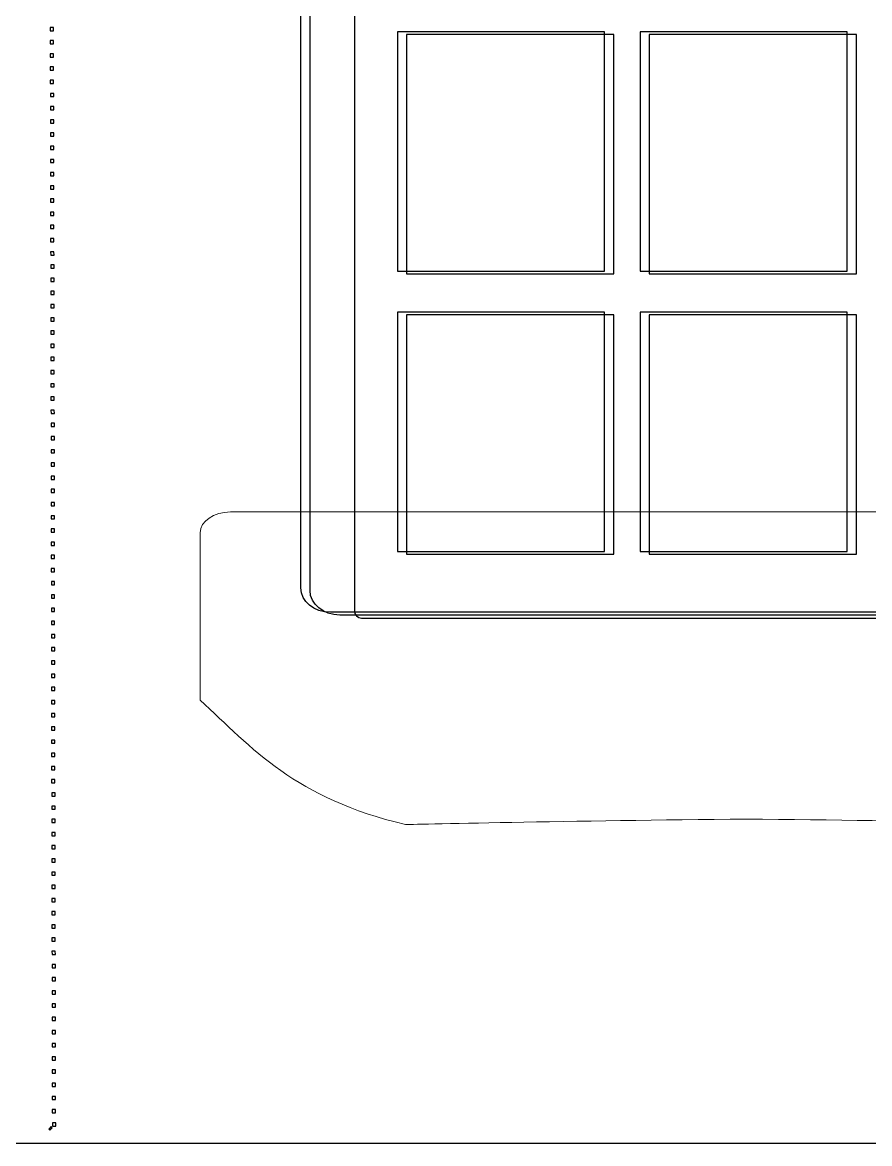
# Model space of a CAD drawing. Header units: centimetres. Extents: x -12.1 to 11.9, y -8.3 to 8.4.
# Drawn here: x -0.17 to 6.62, y -8.33 to 0.66 of the extents above; entities that cross this region are included whole.
import ezdxf

# ---------------------------------------------------------------- set-up
doc = ezdxf.new("R2010")
doc.units = ezdxf.units.CM
doc.header["$MEASUREMENT"] = 0
doc.layers.add('Layer 1', color=7, linetype='Continuous')

msp = doc.modelspace()

# ---------------------------------------------------------------- linework, layer by layer
at = {"layer": 'Layer 1', "lineweight": 25}
for points, knots in [([(-11.88608, 8.33415), (-11.91814, 8.33415), (-11.94396, 8.30833), (-11.94396, 8.27627), (-11.94396, 8.27627), (-11.94396, 8.27627), (-11.94396, -8.27673), (-11.94396, -8.27673), (-11.94396, -8.27673), (-11.94396, -8.30879), (-11.91814, -8.33461), (-11.88608, -8.33461), (-11.88608, -8.33461), (-11.88608, -8.33461), (0.03836, -8.33461), (0.03836, -8.33461), (0.03836, -8.33461), (0.03836, -8.33461), (0.08301, -8.33461), (0.08301, -8.33461), (0.08301, -8.33461), (0.08301, -8.33461), (11.94461, -8.33461), (11.94461, -8.33461), (11.94461, -8.33461), (11.94461, -8.33461), (11.94461, 8.33414), (11.94461, 8.33414), (11.94461, 8.33414), (11.94461, 8.33414), (0.08301, 8.33414), (0.08301, 8.33414), (0.08301, 8.33414), (0.08301, 8.33414), (0.03836, 8.33414), (0.03836, 8.33414), (0.03836, 8.33414), (0.03836, 8.33414), (-11.88608, 8.33414), (-11.88608, 8.33414), (-11.88608, 8.33414), (-11.88608, 8.33414), (-11.88608, 8.33415), (-11.88608, 8.33415)], [0, 0, 0, 0, 0.0833333, 0.0833333, 0.0833333, 0.0833333, 0.1666667, 0.1666667, 0.1666667, 0.1666667, 0.25, 0.25, 0.25, 0.25, 0.3333333, 0.3333333, 0.3333333, 0.3333333, 0.4166667, 0.4166667, 0.4166667, 0.4166667, 0.5, 0.5, 0.5, 0.5, 0.5833333, 0.5833333, 0.5833333, 0.5833333, 0.6666667, 0.6666667, 0.6666667, 0.6666667, 0.75, 0.75, 0.75, 0.75, 0.8333333, 0.8333333, 0.8333333, 0.8333333, 1, 1, 1, 1]), ([(2.37594, 5.77087), (2.24403, 5.77087), (2.13779, 5.68366), (2.13779, 5.57538), (2.13779, 5.57538), (2.13779, 5.57538), (2.13779, -3.90035), (2.13779, -3.90035), (2.13779, -3.90035), (2.13779, -4.00863), (2.24403, -4.09584), (2.37594, -4.09584), (2.37594, -4.09584), (2.37594, -4.09584), (8.99844, -4.09584), (8.99844, -4.09584), (8.99844, -4.09584), (9.13035, -4.09584), (9.23658, -4.00863), (9.23658, -3.90035), (9.23658, -3.90035), (9.23658, -3.90035), (9.23658, 5.57538), (9.23658, 5.57538), (9.23658, 5.57538), (9.23658, 5.68366), (9.13034, 5.77087), (8.99844, 5.77087), (8.99844, 5.77087), (8.99844, 5.77087), (2.37594, 5.77087), (2.37594, 5.77087)], [0, 0, 0, 0, 0.1111111, 0.1111111, 0.1111111, 0.1111111, 0.2222222, 0.2222222, 0.2222222, 0.2222222, 0.3333333, 0.3333333, 0.3333333, 0.3333333, 0.4444444, 0.4444444, 0.4444444, 0.4444444, 0.5555556, 0.5555556, 0.5555556, 0.5555556, 0.6666667, 0.6666667, 0.6666667, 0.6666667, 0.7777778, 0.7777778, 0.7777778, 0.7777778, 1, 1, 1, 1]), ([(2.55107, 5.52213), (2.55107, 5.52213), (9.13175, 5.52213), (9.13175, 5.52213), (9.13175, 5.52213), (9.16381, 5.52213), (9.18963, 5.49631), (9.18963, 5.46425), (9.18963, 5.46425), (9.18963, 5.46425), (9.18963, -4.0624), (9.18963, -4.0624), (9.18963, -4.0624), (9.18963, -4.09446), (9.16381, -4.12028), (9.13175, -4.12028), (9.13175, -4.12028), (9.13175, -4.12028), (2.55107, -4.12028), (2.55107, -4.12028), (2.55107, -4.12028), (2.51901, -4.12028), (2.49319, -4.09446), (2.49319, -4.0624), (2.49319, -4.0624), (2.49319, -4.0624), (2.49319, 5.46425), (2.49319, 5.46425), (2.49319, 5.46425), (2.49319, 5.49631), (2.51901, 5.52213), (2.55107, 5.52213)], [0, 0, 0, 0, 0.1111111, 0.1111111, 0.1111111, 0.1111111, 0.2222222, 0.2222222, 0.2222222, 0.2222222, 0.3333333, 0.3333333, 0.3333333, 0.3333333, 0.4444444, 0.4444444, 0.4444444, 0.4444444, 0.5555556, 0.5555556, 0.5555556, 0.5555556, 0.6666667, 0.6666667, 0.6666667, 0.6666667, 0.7777778, 0.7777778, 0.7777778, 0.7777778, 1, 1, 1, 1]), ([(0.05571, 0.61659), (0.05571, 0.61659), (0.08217, 0.61659), (0.08217, 0.61659), (0.08217, 0.61659), (0.08217, 0.61659), (0.08217, 0.59013), (0.08217, 0.59013), (0.08217, 0.59013), (0.08217, 0.59013), (0.05571, 0.59013), (0.05571, 0.59013), (0.05571, 0.59013), (0.05571, 0.59013), (0.05571, 0.61659), (0.05571, 0.61659)], [0, 0, 0, 0, 0.2, 0.2, 0.2, 0.2, 0.4, 0.4, 0.4, 0.4, 0.6, 0.6, 0.6, 0.6, 1, 1, 1, 1]), ([(2.91176, 0.55847), (2.91176, 0.55847), (4.5729, 0.55847), (4.5729, 0.55847), (4.5729, 0.55847), (4.5729, 0.55847), (4.5729, -1.359), (4.5729, -1.359), (4.5729, -1.359), (4.5729, -1.359), (2.91176, -1.359), (2.91176, -1.359), (2.91176, -1.359), (2.91176, -1.359), (2.91176, 0.55847), (2.91176, 0.55847)], [0, 0, 0, 0, 0.2, 0.2, 0.2, 0.2, 0.4, 0.4, 0.4, 0.4, 0.6, 0.6, 0.6, 0.6, 1, 1, 1, 1]), ([(4.85662, 0.55847), (4.85662, 0.55847), (6.51776, 0.55847), (6.51776, 0.55847), (6.51776, 0.55847), (6.51776, 0.55847), (6.51776, -1.359), (6.51776, -1.359), (6.51776, -1.359), (6.51776, -1.359), (4.85662, -1.359), (4.85662, -1.359), (4.85662, -1.359), (4.85662, -1.359), (4.85662, 0.55847), (4.85662, 0.55847)], [0, 0, 0, 0, 0.2, 0.2, 0.2, 0.2, 0.4, 0.4, 0.4, 0.4, 0.6, 0.6, 0.6, 0.6, 1, 1, 1, 1]), ([(0.05653, 0.51075), (0.05653, 0.51075), (0.08299, 0.51075), (0.08299, 0.51075), (0.08299, 0.51075), (0.08299, 0.51075), (0.08299, 0.48429), (0.08299, 0.48429), (0.08299, 0.48429), (0.08299, 0.48429), (0.05653, 0.48429), (0.05653, 0.48429), (0.05653, 0.48429), (0.05653, 0.48429), (0.05653, 0.51075), (0.05653, 0.51075)], [0, 0, 0, 0, 0.2, 0.2, 0.2, 0.2, 0.4, 0.4, 0.4, 0.4, 0.6, 0.6, 0.6, 0.6, 1, 1, 1, 1]), ([(0.05653, 0.40492), (0.05653, 0.40492), (0.08299, 0.40492), (0.08299, 0.40492), (0.08299, 0.40492), (0.08299, 0.40492), (0.08299, 0.37846), (0.08299, 0.37846), (0.08299, 0.37846), (0.08299, 0.37846), (0.05653, 0.37846), (0.05653, 0.37846), (0.05653, 0.37846), (0.05653, 0.37846), (0.05653, 0.40492), (0.05653, 0.40492)], [0, 0, 0, 0, 0.2, 0.2, 0.2, 0.2, 0.4, 0.4, 0.4, 0.4, 0.6, 0.6, 0.6, 0.6, 1, 1, 1, 1]), ([(0.05653, 0.29909), (0.05653, 0.29909), (0.08299, 0.29909), (0.08299, 0.29909), (0.08299, 0.29909), (0.08299, 0.29909), (0.08299, 0.27263), (0.08299, 0.27263), (0.08299, 0.27263), (0.08299, 0.27263), (0.05653, 0.27263), (0.05653, 0.27263), (0.05653, 0.27263), (0.05653, 0.27263), (0.05653, 0.29909), (0.05653, 0.29909)], [0, 0, 0, 0, 0.2, 0.2, 0.2, 0.2, 0.4, 0.4, 0.4, 0.4, 0.6, 0.6, 0.6, 0.6, 1, 1, 1, 1]), ([(0.05653, 0.19325), (0.05653, 0.19325), (0.08299, 0.19325), (0.08299, 0.19325), (0.08299, 0.19325), (0.08299, 0.19325), (0.08299, 0.16679), (0.08299, 0.16679), (0.08299, 0.16679), (0.08299, 0.16679), (0.05653, 0.16679), (0.05653, 0.16679), (0.05653, 0.16679), (0.05653, 0.16679), (0.05653, 0.19325), (0.05653, 0.19325)], [0, 0, 0, 0, 0.2, 0.2, 0.2, 0.2, 0.4, 0.4, 0.4, 0.4, 0.6, 0.6, 0.6, 0.6, 1, 1, 1, 1]), ([(0.05736, 0.08742), (0.05736, 0.08742), (0.08382, 0.08742), (0.08382, 0.08742), (0.08382, 0.08742), (0.08382, 0.08742), (0.08382, 0.06096), (0.08382, 0.06096), (0.08382, 0.06096), (0.08382, 0.06096), (0.05736, 0.06096), (0.05736, 0.06096), (0.05736, 0.06096), (0.05736, 0.06096), (0.05736, 0.08742), (0.05736, 0.08742)], [0, 0, 0, 0, 0.2, 0.2, 0.2, 0.2, 0.4, 0.4, 0.4, 0.4, 0.6, 0.6, 0.6, 0.6, 1, 1, 1, 1]), ([(0.05736, -0.01841), (0.05736, -0.01841), (0.08382, -0.01841), (0.08382, -0.01841), (0.08382, -0.01841), (0.08382, -0.01841), (0.08382, -0.04487), (0.08382, -0.04487), (0.08382, -0.04487), (0.08382, -0.04487), (0.05736, -0.04487), (0.05736, -0.04487), (0.05736, -0.04487), (0.05736, -0.04487), (0.05736, -0.01841), (0.05736, -0.01841)], [0, 0, 0, 0, 0.2, 0.2, 0.2, 0.2, 0.4, 0.4, 0.4, 0.4, 0.6, 0.6, 0.6, 0.6, 1, 1, 1, 1]), ([(0.05736, -0.12425), (0.05736, -0.12425), (0.08382, -0.12425), (0.08382, -0.12425), (0.08382, -0.12425), (0.08382, -0.12425), (0.08382, -0.15071), (0.08382, -0.15071), (0.08382, -0.15071), (0.08382, -0.15071), (0.05736, -0.15071), (0.05736, -0.15071), (0.05736, -0.15071), (0.05736, -0.15071), (0.05736, -0.12425), (0.05736, -0.12425)], [0, 0, 0, 0, 0.2, 0.2, 0.2, 0.2, 0.4, 0.4, 0.4, 0.4, 0.6, 0.6, 0.6, 0.6, 1, 1, 1, 1]), ([(0.05736, -0.23008), (0.05736, -0.23008), (0.08382, -0.23008), (0.08382, -0.23008), (0.08382, -0.23008), (0.08382, -0.23008), (0.08382, -0.25654), (0.08382, -0.25654), (0.08382, -0.25654), (0.08382, -0.25654), (0.05736, -0.25654), (0.05736, -0.25654), (0.05736, -0.25654), (0.05736, -0.25654), (0.05736, -0.23008), (0.05736, -0.23008)], [0, 0, 0, 0, 0.2, 0.2, 0.2, 0.2, 0.4, 0.4, 0.4, 0.4, 0.6, 0.6, 0.6, 0.6, 1, 1, 1, 1]), ([(0.05818, -0.33591), (0.05818, -0.33591), (0.08464, -0.33591), (0.08464, -0.33591), (0.08464, -0.33591), (0.08464, -0.33591), (0.08464, -0.36237), (0.08464, -0.36237), (0.08464, -0.36237), (0.08464, -0.36237), (0.05818, -0.36237), (0.05818, -0.36237), (0.05818, -0.36237), (0.05818, -0.36237), (0.05818, -0.33591), (0.05818, -0.33591)], [0, 0, 0, 0, 0.2, 0.2, 0.2, 0.2, 0.4, 0.4, 0.4, 0.4, 0.6, 0.6, 0.6, 0.6, 1, 1, 1, 1]), ([(0.05818, -0.44175), (0.05818, -0.44175), (0.08464, -0.44175), (0.08464, -0.44175), (0.08464, -0.44175), (0.08464, -0.44175), (0.08464, -0.46821), (0.08464, -0.46821), (0.08464, -0.46821), (0.08464, -0.46821), (0.05818, -0.46821), (0.05818, -0.46821), (0.05818, -0.46821), (0.05818, -0.46821), (0.05818, -0.44175), (0.05818, -0.44175)], [0, 0, 0, 0, 0.2, 0.2, 0.2, 0.2, 0.4, 0.4, 0.4, 0.4, 0.6, 0.6, 0.6, 0.6, 1, 1, 1, 1]), ([(0.05818, -0.54758), (0.05818, -0.54758), (0.08464, -0.54758), (0.08464, -0.54758), (0.08464, -0.54758), (0.08464, -0.54758), (0.08464, -0.57404), (0.08464, -0.57404), (0.08464, -0.57404), (0.08464, -0.57404), (0.05818, -0.57404), (0.05818, -0.57404), (0.05818, -0.57404), (0.05818, -0.57404), (0.05818, -0.54758), (0.05818, -0.54758)], [0, 0, 0, 0, 0.2, 0.2, 0.2, 0.2, 0.4, 0.4, 0.4, 0.4, 0.6, 0.6, 0.6, 0.6, 1, 1, 1, 1]), ([(0.05818, -0.65341), (0.05818, -0.65341), (0.08464, -0.65341), (0.08464, -0.65341), (0.08464, -0.65341), (0.08464, -0.65341), (0.08464, -0.67987), (0.08464, -0.67987), (0.08464, -0.67987), (0.08464, -0.67987), (0.05818, -0.67987), (0.05818, -0.67987), (0.05818, -0.67987), (0.05818, -0.67987), (0.05818, -0.65341), (0.05818, -0.65341)], [0, 0, 0, 0, 0.2, 0.2, 0.2, 0.2, 0.4, 0.4, 0.4, 0.4, 0.6, 0.6, 0.6, 0.6, 1, 1, 1, 1]), ([(0.05901, -0.75925), (0.05901, -0.75925), (0.08547, -0.75925), (0.08547, -0.75925), (0.08547, -0.75925), (0.08547, -0.75925), (0.08547, -0.78571), (0.08547, -0.78571), (0.08547, -0.78571), (0.08547, -0.78571), (0.05901, -0.78571), (0.05901, -0.78571), (0.05901, -0.78571), (0.05901, -0.78571), (0.05901, -0.75925), (0.05901, -0.75925)], [0, 0, 0, 0, 0.2, 0.2, 0.2, 0.2, 0.4, 0.4, 0.4, 0.4, 0.6, 0.6, 0.6, 0.6, 1, 1, 1, 1]), ([(0.05901, -0.86508), (0.05901, -0.86508), (0.08547, -0.86508), (0.08547, -0.86508), (0.08547, -0.86508), (0.08547, -0.86508), (0.08547, -0.89154), (0.08547, -0.89154), (0.08547, -0.89154), (0.08547, -0.89154), (0.05901, -0.89154), (0.05901, -0.89154), (0.05901, -0.89154), (0.05901, -0.89154), (0.05901, -0.86508), (0.05901, -0.86508)], [0, 0, 0, 0, 0.2, 0.2, 0.2, 0.2, 0.4, 0.4, 0.4, 0.4, 0.6, 0.6, 0.6, 0.6, 1, 1, 1, 1]), ([(0.05901, -0.97091), (0.05901, -0.97091), (0.08547, -0.97091), (0.08547, -0.97091), (0.08547, -0.97091), (0.08547, -0.97091), (0.08547, -0.99737), (0.08547, -0.99737), (0.08547, -0.99737), (0.08547, -0.99737), (0.05901, -0.99737), (0.05901, -0.99737), (0.05901, -0.99737), (0.05901, -0.99737), (0.05901, -0.97091), (0.05901, -0.97091)], [0, 0, 0, 0, 0.2, 0.2, 0.2, 0.2, 0.4, 0.4, 0.4, 0.4, 0.6, 0.6, 0.6, 0.6, 1, 1, 1, 1]), ([(0.05901, -1.07675), (0.05901, -1.07675), (0.08547, -1.07675), (0.08547, -1.07675), (0.08547, -1.07675), (0.08547, -1.07675), (0.08547, -1.10321), (0.08547, -1.10321), (0.08547, -1.10321), (0.08547, -1.10321), (0.05901, -1.10321), (0.05901, -1.10321), (0.05901, -1.10321), (0.05901, -1.10321), (0.05901, -1.07675), (0.05901, -1.07675)], [0, 0, 0, 0, 0.2, 0.2, 0.2, 0.2, 0.4, 0.4, 0.4, 0.4, 0.6, 0.6, 0.6, 0.6, 1, 1, 1, 1]), ([(0.05901, -1.18258), (0.05901, -1.18258), (0.08547, -1.18258), (0.08547, -1.18258), (0.08547, -1.18258), (0.08547, -1.18258), (0.0863, -1.20904), (0.0863, -1.20904), (0.0863, -1.20904), (0.0863, -1.20904), (0.05984, -1.20904), (0.05984, -1.20904), (0.05984, -1.20904), (0.05984, -1.20904), (0.05901, -1.18258), (0.05901, -1.18258)], [0, 0, 0, 0, 0.2, 0.2, 0.2, 0.2, 0.4, 0.4, 0.4, 0.4, 0.6, 0.6, 0.6, 0.6, 1, 1, 1, 1]), ([(0.05983, -1.28841), (0.05983, -1.28841), (0.08629, -1.28841), (0.08629, -1.28841), (0.08629, -1.28841), (0.08629, -1.28841), (0.08629, -1.31487), (0.08629, -1.31487), (0.08629, -1.31487), (0.08629, -1.31487), (0.05983, -1.31487), (0.05983, -1.31487), (0.05983, -1.31487), (0.05983, -1.31487), (0.05983, -1.28841), (0.05983, -1.28841)], [0, 0, 0, 0, 0.2, 0.2, 0.2, 0.2, 0.4, 0.4, 0.4, 0.4, 0.6, 0.6, 0.6, 0.6, 1, 1, 1, 1]), ([(0.05983, -1.39425), (0.05983, -1.39425), (0.08629, -1.39425), (0.08629, -1.39425), (0.08629, -1.39425), (0.08629, -1.39425), (0.08629, -1.42071), (0.08629, -1.42071), (0.08629, -1.42071), (0.08629, -1.42071), (0.05983, -1.42071), (0.05983, -1.42071), (0.05983, -1.42071), (0.05983, -1.42071), (0.05983, -1.39425), (0.05983, -1.39425)], [0, 0, 0, 0, 0.2, 0.2, 0.2, 0.2, 0.4, 0.4, 0.4, 0.4, 0.6, 0.6, 0.6, 0.6, 1, 1, 1, 1]), ([(0.05983, -1.50008), (0.05983, -1.50008), (0.08629, -1.50008), (0.08629, -1.50008), (0.08629, -1.50008), (0.08629, -1.50008), (0.08629, -1.52654), (0.08629, -1.52654), (0.08629, -1.52654), (0.08629, -1.52654), (0.05983, -1.52654), (0.05983, -1.52654), (0.05983, -1.52654), (0.05983, -1.52654), (0.05983, -1.50008), (0.05983, -1.50008)], [0, 0, 0, 0, 0.2, 0.2, 0.2, 0.2, 0.4, 0.4, 0.4, 0.4, 0.6, 0.6, 0.6, 0.6, 1, 1, 1, 1]), ([(0.05983, -1.60591), (0.05983, -1.60591), (0.08629, -1.60591), (0.08629, -1.60591), (0.08629, -1.60591), (0.08629, -1.60591), (0.08712, -1.63237), (0.08712, -1.63237), (0.08712, -1.63237), (0.08712, -1.63237), (0.06066, -1.63237), (0.06066, -1.63237), (0.06066, -1.63237), (0.06066, -1.63237), (0.05983, -1.60591), (0.05983, -1.60591)], [0, 0, 0, 0, 0.2, 0.2, 0.2, 0.2, 0.4, 0.4, 0.4, 0.4, 0.6, 0.6, 0.6, 0.6, 1, 1, 1, 1]), ([(2.91176, -1.68964), (2.91176, -1.68964), (4.5729, -1.68964), (4.5729, -1.68964), (4.5729, -1.68964), (4.5729, -1.68964), (4.5729, -3.60711), (4.5729, -3.60711), (4.5729, -3.60711), (4.5729, -3.60711), (2.91176, -3.60711), (2.91176, -3.60711), (2.91176, -3.60711), (2.91176, -3.60711), (2.91176, -1.68964), (2.91176, -1.68964)], [0, 0, 0, 0, 0.2, 0.2, 0.2, 0.2, 0.4, 0.4, 0.4, 0.4, 0.6, 0.6, 0.6, 0.6, 1, 1, 1, 1]), ([(4.85662, -1.68964), (4.85662, -1.68964), (6.51776, -1.68964), (6.51776, -1.68964), (6.51776, -1.68964), (6.51776, -1.68964), (6.51776, -3.60711), (6.51776, -3.60711), (6.51776, -3.60711), (6.51776, -3.60711), (4.85662, -3.60711), (4.85662, -3.60711), (4.85662, -3.60711), (4.85662, -3.60711), (4.85662, -1.68964), (4.85662, -1.68964)], [0, 0, 0, 0, 0.2, 0.2, 0.2, 0.2, 0.4, 0.4, 0.4, 0.4, 0.6, 0.6, 0.6, 0.6, 1, 1, 1, 1]), ([(0.06066, -1.71175), (0.06066, -1.71175), (0.08712, -1.71175), (0.08712, -1.71175), (0.08712, -1.71175), (0.08712, -1.71175), (0.08712, -1.73821), (0.08712, -1.73821), (0.08712, -1.73821), (0.08712, -1.73821), (0.06066, -1.73821), (0.06066, -1.73821), (0.06066, -1.73821), (0.06066, -1.73821), (0.06066, -1.71175), (0.06066, -1.71175)], [0, 0, 0, 0, 0.2, 0.2, 0.2, 0.2, 0.4, 0.4, 0.4, 0.4, 0.6, 0.6, 0.6, 0.6, 1, 1, 1, 1]), ([(0.06066, -1.81758), (0.06066, -1.81758), (0.08712, -1.81758), (0.08712, -1.81758), (0.08712, -1.81758), (0.08712, -1.81758), (0.08712, -1.84404), (0.08712, -1.84404), (0.08712, -1.84404), (0.08712, -1.84404), (0.06066, -1.84404), (0.06066, -1.84404), (0.06066, -1.84404), (0.06066, -1.84404), (0.06066, -1.81758), (0.06066, -1.81758)], [0, 0, 0, 0, 0.2, 0.2, 0.2, 0.2, 0.4, 0.4, 0.4, 0.4, 0.6, 0.6, 0.6, 0.6, 1, 1, 1, 1]), ([(0.06066, -1.92341), (0.06066, -1.92341), (0.08712, -1.92341), (0.08712, -1.92341), (0.08712, -1.92341), (0.08712, -1.92341), (0.08712, -1.94987), (0.08712, -1.94987), (0.08712, -1.94987), (0.08712, -1.94987), (0.06066, -1.94987), (0.06066, -1.94987), (0.06066, -1.94987), (0.06066, -1.94987), (0.06066, -1.92341), (0.06066, -1.92341)], [0, 0, 0, 0, 0.2, 0.2, 0.2, 0.2, 0.4, 0.4, 0.4, 0.4, 0.6, 0.6, 0.6, 0.6, 1, 1, 1, 1]), ([(0.06066, -2.02925), (0.06066, -2.02925), (0.08712, -2.02925), (0.08712, -2.02925), (0.08712, -2.02925), (0.08712, -2.02925), (0.08795, -2.05571), (0.08795, -2.05571), (0.08795, -2.05571), (0.08795, -2.05571), (0.06149, -2.05571), (0.06149, -2.05571), (0.06149, -2.05571), (0.06149, -2.05571), (0.06066, -2.02925), (0.06066, -2.02925)], [0, 0, 0, 0, 0.2, 0.2, 0.2, 0.2, 0.4, 0.4, 0.4, 0.4, 0.6, 0.6, 0.6, 0.6, 1, 1, 1, 1]), ([(0.06148, -2.13508), (0.06148, -2.13508), (0.08794, -2.13508), (0.08794, -2.13508), (0.08794, -2.13508), (0.08794, -2.13508), (0.08794, -2.16154), (0.08794, -2.16154), (0.08794, -2.16154), (0.08794, -2.16154), (0.06148, -2.16154), (0.06148, -2.16154), (0.06148, -2.16154), (0.06148, -2.16154), (0.06148, -2.13508), (0.06148, -2.13508)], [0, 0, 0, 0, 0.2, 0.2, 0.2, 0.2, 0.4, 0.4, 0.4, 0.4, 0.6, 0.6, 0.6, 0.6, 1, 1, 1, 1]), ([(0.06148, -2.24091), (0.06148, -2.24091), (0.08794, -2.24091), (0.08794, -2.24091), (0.08794, -2.24091), (0.08794, -2.24091), (0.08794, -2.26737), (0.08794, -2.26737), (0.08794, -2.26737), (0.08794, -2.26737), (0.06148, -2.26737), (0.06148, -2.26737), (0.06148, -2.26737), (0.06148, -2.26737), (0.06148, -2.24091), (0.06148, -2.24091)], [0, 0, 0, 0, 0.2, 0.2, 0.2, 0.2, 0.4, 0.4, 0.4, 0.4, 0.6, 0.6, 0.6, 0.6, 1, 1, 1, 1]), ([(0.06148, -2.34675), (0.06148, -2.34675), (0.08794, -2.34675), (0.08794, -2.34675), (0.08794, -2.34675), (0.08794, -2.34675), (0.08794, -2.37321), (0.08794, -2.37321), (0.08794, -2.37321), (0.08794, -2.37321), (0.06148, -2.37321), (0.06148, -2.37321), (0.06148, -2.37321), (0.06148, -2.37321), (0.06148, -2.34675), (0.06148, -2.34675)], [0, 0, 0, 0, 0.2, 0.2, 0.2, 0.2, 0.4, 0.4, 0.4, 0.4, 0.6, 0.6, 0.6, 0.6, 1, 1, 1, 1]), ([(0.06148, -2.45258), (0.06148, -2.45258), (0.08794, -2.45258), (0.08794, -2.45258), (0.08794, -2.45258), (0.08794, -2.45258), (0.08877, -2.47904), (0.08877, -2.47904), (0.08877, -2.47904), (0.08877, -2.47904), (0.06231, -2.47904), (0.06231, -2.47904), (0.06231, -2.47904), (0.06231, -2.47904), (0.06148, -2.45258), (0.06148, -2.45258)], [0, 0, 0, 0, 0.2, 0.2, 0.2, 0.2, 0.4, 0.4, 0.4, 0.4, 0.6, 0.6, 0.6, 0.6, 1, 1, 1, 1]), ([(0.06231, -2.55841), (0.06231, -2.55841), (0.08877, -2.55841), (0.08877, -2.55841), (0.08877, -2.55841), (0.08877, -2.55841), (0.08877, -2.58487), (0.08877, -2.58487), (0.08877, -2.58487), (0.08877, -2.58487), (0.06231, -2.58487), (0.06231, -2.58487), (0.06231, -2.58487), (0.06231, -2.58487), (0.06231, -2.55841), (0.06231, -2.55841)], [0, 0, 0, 0, 0.2, 0.2, 0.2, 0.2, 0.4, 0.4, 0.4, 0.4, 0.6, 0.6, 0.6, 0.6, 1, 1, 1, 1]), ([(0.06231, -2.66425), (0.06231, -2.66425), (0.08877, -2.66425), (0.08877, -2.66425), (0.08877, -2.66425), (0.08877, -2.66425), (0.08877, -2.69071), (0.08877, -2.69071), (0.08877, -2.69071), (0.08877, -2.69071), (0.06231, -2.69071), (0.06231, -2.69071), (0.06231, -2.69071), (0.06231, -2.69071), (0.06231, -2.66425), (0.06231, -2.66425)], [0, 0, 0, 0, 0.2, 0.2, 0.2, 0.2, 0.4, 0.4, 0.4, 0.4, 0.6, 0.6, 0.6, 0.6, 1, 1, 1, 1]), ([(0.06231, -2.77008), (0.06231, -2.77008), (0.08877, -2.77008), (0.08877, -2.77008), (0.08877, -2.77008), (0.08877, -2.77008), (0.08877, -2.79654), (0.08877, -2.79654), (0.08877, -2.79654), (0.08877, -2.79654), (0.06231, -2.79654), (0.06231, -2.79654), (0.06231, -2.79654), (0.06231, -2.79654), (0.06231, -2.77008), (0.06231, -2.77008)], [0, 0, 0, 0, 0.2, 0.2, 0.2, 0.2, 0.4, 0.4, 0.4, 0.4, 0.6, 0.6, 0.6, 0.6, 1, 1, 1, 1]), ([(0.06231, -2.87591), (0.06231, -2.87591), (0.08877, -2.87591), (0.08877, -2.87591), (0.08877, -2.87591), (0.08877, -2.87591), (0.08877, -2.90237), (0.08877, -2.90237), (0.08877, -2.90237), (0.08877, -2.90237), (0.06231, -2.90237), (0.06231, -2.90237), (0.06231, -2.90237), (0.06231, -2.90237), (0.06231, -2.87591), (0.06231, -2.87591)], [0, 0, 0, 0, 0.2, 0.2, 0.2, 0.2, 0.4, 0.4, 0.4, 0.4, 0.6, 0.6, 0.6, 0.6, 1, 1, 1, 1]), ([(0.06314, -2.98175), (0.06314, -2.98175), (0.0896, -2.98175), (0.0896, -2.98175), (0.0896, -2.98175), (0.0896, -2.98175), (0.0896, -3.00821), (0.0896, -3.00821), (0.0896, -3.00821), (0.0896, -3.00821), (0.06314, -3.00821), (0.06314, -3.00821), (0.06314, -3.00821), (0.06314, -3.00821), (0.06314, -2.98175), (0.06314, -2.98175)], [0, 0, 0, 0, 0.2, 0.2, 0.2, 0.2, 0.4, 0.4, 0.4, 0.4, 0.6, 0.6, 0.6, 0.6, 1, 1, 1, 1]), ([(0.06314, -3.08758), (0.06314, -3.08758), (0.0896, -3.08758), (0.0896, -3.08758), (0.0896, -3.08758), (0.0896, -3.08758), (0.0896, -3.11404), (0.0896, -3.11404), (0.0896, -3.11404), (0.0896, -3.11404), (0.06314, -3.11404), (0.06314, -3.11404), (0.06314, -3.11404), (0.06314, -3.11404), (0.06314, -3.08758), (0.06314, -3.08758)], [0, 0, 0, 0, 0.2, 0.2, 0.2, 0.2, 0.4, 0.4, 0.4, 0.4, 0.6, 0.6, 0.6, 0.6, 1, 1, 1, 1]), ([(0.06314, -3.19341), (0.06314, -3.19341), (0.0896, -3.19341), (0.0896, -3.19341), (0.0896, -3.19341), (0.0896, -3.19341), (0.0896, -3.21987), (0.0896, -3.21987), (0.0896, -3.21987), (0.0896, -3.21987), (0.06314, -3.21987), (0.06314, -3.21987), (0.06314, -3.21987), (0.06314, -3.21987), (0.06314, -3.19341), (0.06314, -3.19341)], [0, 0, 0, 0, 0.2, 0.2, 0.2, 0.2, 0.4, 0.4, 0.4, 0.4, 0.6, 0.6, 0.6, 0.6, 1, 1, 1, 1]), ([(0.06314, -3.29925), (0.06314, -3.29925), (0.0896, -3.29925), (0.0896, -3.29925), (0.0896, -3.29925), (0.0896, -3.29925), (0.0896, -3.32571), (0.0896, -3.32571), (0.0896, -3.32571), (0.0896, -3.32571), (0.06314, -3.32571), (0.06314, -3.32571), (0.06314, -3.32571), (0.06314, -3.32571), (0.06314, -3.29925), (0.06314, -3.29925)], [0, 0, 0, 0, 0.2, 0.2, 0.2, 0.2, 0.4, 0.4, 0.4, 0.4, 0.6, 0.6, 0.6, 0.6, 1, 1, 1, 1]), ([(0.06396, -3.40508), (0.06396, -3.40508), (0.09042, -3.40508), (0.09042, -3.40508), (0.09042, -3.40508), (0.09042, -3.40508), (0.09042, -3.43154), (0.09042, -3.43154), (0.09042, -3.43154), (0.09042, -3.43154), (0.06396, -3.43154), (0.06396, -3.43154), (0.06396, -3.43154), (0.06396, -3.43154), (0.06396, -3.40508), (0.06396, -3.40508)], [0, 0, 0, 0, 0.2, 0.2, 0.2, 0.2, 0.4, 0.4, 0.4, 0.4, 0.6, 0.6, 0.6, 0.6, 1, 1, 1, 1]), ([(0.06396, -3.51091), (0.06396, -3.51091), (0.09042, -3.51091), (0.09042, -3.51091), (0.09042, -3.51091), (0.09042, -3.51091), (0.09042, -3.53737), (0.09042, -3.53737), (0.09042, -3.53737), (0.09042, -3.53737), (0.06396, -3.53737), (0.06396, -3.53737), (0.06396, -3.53737), (0.06396, -3.53737), (0.06396, -3.51091), (0.06396, -3.51091)], [0, 0, 0, 0, 0.2, 0.2, 0.2, 0.2, 0.4, 0.4, 0.4, 0.4, 0.6, 0.6, 0.6, 0.6, 1, 1, 1, 1]), ([(0.06396, -3.61675), (0.06396, -3.61675), (0.09042, -3.61675), (0.09042, -3.61675), (0.09042, -3.61675), (0.09042, -3.61675), (0.09042, -3.64321), (0.09042, -3.64321), (0.09042, -3.64321), (0.09042, -3.64321), (0.06396, -3.64321), (0.06396, -3.64321), (0.06396, -3.64321), (0.06396, -3.64321), (0.06396, -3.61675), (0.06396, -3.61675)], [0, 0, 0, 0, 0.2, 0.2, 0.2, 0.2, 0.4, 0.4, 0.4, 0.4, 0.6, 0.6, 0.6, 0.6, 1, 1, 1, 1]), ([(0.06396, -3.72258), (0.06396, -3.72258), (0.09042, -3.72258), (0.09042, -3.72258), (0.09042, -3.72258), (0.09042, -3.72258), (0.09042, -3.74904), (0.09042, -3.74904), (0.09042, -3.74904), (0.09042, -3.74904), (0.06396, -3.74904), (0.06396, -3.74904), (0.06396, -3.74904), (0.06396, -3.74904), (0.06396, -3.72258), (0.06396, -3.72258)], [0, 0, 0, 0, 0.2, 0.2, 0.2, 0.2, 0.4, 0.4, 0.4, 0.4, 0.6, 0.6, 0.6, 0.6, 1, 1, 1, 1]), ([(0.06479, -3.82841), (0.06479, -3.82841), (0.09125, -3.82841), (0.09125, -3.82841), (0.09125, -3.82841), (0.09125, -3.82841), (0.09125, -3.85487), (0.09125, -3.85487), (0.09125, -3.85487), (0.09125, -3.85487), (0.06479, -3.85487), (0.06479, -3.85487), (0.06479, -3.85487), (0.06479, -3.85487), (0.06479, -3.82841), (0.06479, -3.82841)], [0, 0, 0, 0, 0.2, 0.2, 0.2, 0.2, 0.4, 0.4, 0.4, 0.4, 0.6, 0.6, 0.6, 0.6, 1, 1, 1, 1]), ([(0.06479, -3.93425), (0.06479, -3.93425), (0.09125, -3.93425), (0.09125, -3.93425), (0.09125, -3.93425), (0.09125, -3.93425), (0.09125, -3.96071), (0.09125, -3.96071), (0.09125, -3.96071), (0.09125, -3.96071), (0.06479, -3.96071), (0.06479, -3.96071), (0.06479, -3.96071), (0.06479, -3.96071), (0.06479, -3.93425), (0.06479, -3.93425)], [0, 0, 0, 0, 0.2, 0.2, 0.2, 0.2, 0.4, 0.4, 0.4, 0.4, 0.6, 0.6, 0.6, 0.6, 1, 1, 1, 1]), ([(0.06479, -4.04008), (0.06479, -4.04008), (0.09125, -4.04008), (0.09125, -4.04008), (0.09125, -4.04008), (0.09125, -4.04008), (0.09125, -4.06654), (0.09125, -4.06654), (0.09125, -4.06654), (0.09125, -4.06654), (0.06479, -4.06654), (0.06479, -4.06654), (0.06479, -4.06654), (0.06479, -4.06654), (0.06479, -4.04008), (0.06479, -4.04008)], [0, 0, 0, 0, 0.2, 0.2, 0.2, 0.2, 0.4, 0.4, 0.4, 0.4, 0.6, 0.6, 0.6, 0.6, 1, 1, 1, 1]), ([(0.06479, -4.14591), (0.06479, -4.14591), (0.09125, -4.14591), (0.09125, -4.14591), (0.09125, -4.14591), (0.09125, -4.14591), (0.09125, -4.17237), (0.09125, -4.17237), (0.09125, -4.17237), (0.09125, -4.17237), (0.06479, -4.17237), (0.06479, -4.17237), (0.06479, -4.17237), (0.06479, -4.17237), (0.06479, -4.14591), (0.06479, -4.14591)], [0, 0, 0, 0, 0.2, 0.2, 0.2, 0.2, 0.4, 0.4, 0.4, 0.4, 0.6, 0.6, 0.6, 0.6, 1, 1, 1, 1]), ([(0.06561, -4.25175), (0.06561, -4.25175), (0.09207, -4.25175), (0.09207, -4.25175), (0.09207, -4.25175), (0.09207, -4.25175), (0.09207, -4.27821), (0.09207, -4.27821), (0.09207, -4.27821), (0.09207, -4.27821), (0.06561, -4.27821), (0.06561, -4.27821), (0.06561, -4.27821), (0.06561, -4.27821), (0.06561, -4.25175), (0.06561, -4.25175)], [0, 0, 0, 0, 0.2, 0.2, 0.2, 0.2, 0.4, 0.4, 0.4, 0.4, 0.6, 0.6, 0.6, 0.6, 1, 1, 1, 1]), ([(0.06561, -4.35758), (0.06561, -4.35758), (0.09207, -4.35758), (0.09207, -4.35758), (0.09207, -4.35758), (0.09207, -4.35758), (0.09207, -4.38404), (0.09207, -4.38404), (0.09207, -4.38404), (0.09207, -4.38404), (0.06561, -4.38404), (0.06561, -4.38404), (0.06561, -4.38404), (0.06561, -4.38404), (0.06561, -4.35758), (0.06561, -4.35758)], [0, 0, 0, 0, 0.2, 0.2, 0.2, 0.2, 0.4, 0.4, 0.4, 0.4, 0.6, 0.6, 0.6, 0.6, 1, 1, 1, 1]), ([(0.06561, -4.46341), (0.06561, -4.46341), (0.09207, -4.46341), (0.09207, -4.46341), (0.09207, -4.46341), (0.09207, -4.46341), (0.09207, -4.48987), (0.09207, -4.48987), (0.09207, -4.48987), (0.09207, -4.48987), (0.06561, -4.48987), (0.06561, -4.48987), (0.06561, -4.48987), (0.06561, -4.48987), (0.06561, -4.46341), (0.06561, -4.46341)], [0, 0, 0, 0, 0.2, 0.2, 0.2, 0.2, 0.4, 0.4, 0.4, 0.4, 0.6, 0.6, 0.6, 0.6, 1, 1, 1, 1]), ([(0.06561, -4.56925), (0.06561, -4.56925), (0.09207, -4.56925), (0.09207, -4.56925), (0.09207, -4.56925), (0.09207, -4.56925), (0.09207, -4.59571), (0.09207, -4.59571), (0.09207, -4.59571), (0.09207, -4.59571), (0.06561, -4.59571), (0.06561, -4.59571), (0.06561, -4.59571), (0.06561, -4.59571), (0.06561, -4.56925), (0.06561, -4.56925)], [0, 0, 0, 0, 0.2, 0.2, 0.2, 0.2, 0.4, 0.4, 0.4, 0.4, 0.6, 0.6, 0.6, 0.6, 1, 1, 1, 1]), ([(0.06644, -4.67508), (0.06644, -4.67508), (0.0929, -4.67508), (0.0929, -4.67508), (0.0929, -4.67508), (0.0929, -4.67508), (0.0929, -4.70154), (0.0929, -4.70154), (0.0929, -4.70154), (0.0929, -4.70154), (0.06644, -4.70154), (0.06644, -4.70154), (0.06644, -4.70154), (0.06644, -4.70154), (0.06644, -4.67508), (0.06644, -4.67508)], [0, 0, 0, 0, 0.2, 0.2, 0.2, 0.2, 0.4, 0.4, 0.4, 0.4, 0.6, 0.6, 0.6, 0.6, 1, 1, 1, 1]), ([(0.06644, -4.78091), (0.06644, -4.78091), (0.0929, -4.78091), (0.0929, -4.78091), (0.0929, -4.78091), (0.0929, -4.78091), (0.0929, -4.80737), (0.0929, -4.80737), (0.0929, -4.80737), (0.0929, -4.80737), (0.06644, -4.80737), (0.06644, -4.80737), (0.06644, -4.80737), (0.06644, -4.80737), (0.06644, -4.78091), (0.06644, -4.78091)], [0, 0, 0, 0, 0.2, 0.2, 0.2, 0.2, 0.4, 0.4, 0.4, 0.4, 0.6, 0.6, 0.6, 0.6, 1, 1, 1, 1]), ([(0.06644, -4.88675), (0.06644, -4.88675), (0.0929, -4.88675), (0.0929, -4.88675), (0.0929, -4.88675), (0.0929, -4.88675), (0.0929, -4.91321), (0.0929, -4.91321), (0.0929, -4.91321), (0.0929, -4.91321), (0.06644, -4.91321), (0.06644, -4.91321), (0.06644, -4.91321), (0.06644, -4.91321), (0.06644, -4.88675), (0.06644, -4.88675)], [0, 0, 0, 0, 0.2, 0.2, 0.2, 0.2, 0.4, 0.4, 0.4, 0.4, 0.6, 0.6, 0.6, 0.6, 1, 1, 1, 1]), ([(0.06644, -4.99258), (0.06644, -4.99258), (0.0929, -4.99258), (0.0929, -4.99258), (0.0929, -4.99258), (0.0929, -4.99258), (0.0929, -5.01904), (0.0929, -5.01904), (0.0929, -5.01904), (0.0929, -5.01904), (0.06644, -5.01904), (0.06644, -5.01904), (0.06644, -5.01904), (0.06644, -5.01904), (0.06644, -4.99258), (0.06644, -4.99258)], [0, 0, 0, 0, 0.2, 0.2, 0.2, 0.2, 0.4, 0.4, 0.4, 0.4, 0.6, 0.6, 0.6, 0.6, 1, 1, 1, 1]), ([(0.06726, -5.09841), (0.06726, -5.09841), (0.09372, -5.09841), (0.09372, -5.09841), (0.09372, -5.09841), (0.09372, -5.09841), (0.09372, -5.12487), (0.09372, -5.12487), (0.09372, -5.12487), (0.09372, -5.12487), (0.06726, -5.12487), (0.06726, -5.12487), (0.06726, -5.12487), (0.06726, -5.12487), (0.06726, -5.09841), (0.06726, -5.09841)], [0, 0, 0, 0, 0.2, 0.2, 0.2, 0.2, 0.4, 0.4, 0.4, 0.4, 0.6, 0.6, 0.6, 0.6, 1, 1, 1, 1]), ([(0.06726, -5.20425), (0.06726, -5.20425), (0.09372, -5.20425), (0.09372, -5.20425), (0.09372, -5.20425), (0.09372, -5.20425), (0.09372, -5.23071), (0.09372, -5.23071), (0.09372, -5.23071), (0.09372, -5.23071), (0.06726, -5.23071), (0.06726, -5.23071), (0.06726, -5.23071), (0.06726, -5.23071), (0.06726, -5.20425), (0.06726, -5.20425)], [0, 0, 0, 0, 0.2, 0.2, 0.2, 0.2, 0.4, 0.4, 0.4, 0.4, 0.6, 0.6, 0.6, 0.6, 1, 1, 1, 1]), ([(0.06726, -5.31008), (0.06726, -5.31008), (0.09372, -5.31008), (0.09372, -5.31008), (0.09372, -5.31008), (0.09372, -5.31008), (0.09372, -5.33654), (0.09372, -5.33654), (0.09372, -5.33654), (0.09372, -5.33654), (0.06726, -5.33654), (0.06726, -5.33654), (0.06726, -5.33654), (0.06726, -5.33654), (0.06726, -5.31008), (0.06726, -5.31008)], [0, 0, 0, 0, 0.2, 0.2, 0.2, 0.2, 0.4, 0.4, 0.4, 0.4, 0.6, 0.6, 0.6, 0.6, 1, 1, 1, 1]), ([(0.06726, -5.41591), (0.06726, -5.41591), (0.09372, -5.41591), (0.09372, -5.41591), (0.09372, -5.41591), (0.09372, -5.41591), (0.09372, -5.44237), (0.09372, -5.44237), (0.09372, -5.44237), (0.09372, -5.44237), (0.06726, -5.44237), (0.06726, -5.44237), (0.06726, -5.44237), (0.06726, -5.44237), (0.06726, -5.41591), (0.06726, -5.41591)], [0, 0, 0, 0, 0.2, 0.2, 0.2, 0.2, 0.4, 0.4, 0.4, 0.4, 0.6, 0.6, 0.6, 0.6, 1, 1, 1, 1]), ([(0.06809, -5.52175), (0.06809, -5.52175), (0.09455, -5.52175), (0.09455, -5.52175), (0.09455, -5.52175), (0.09455, -5.52175), (0.09455, -5.54821), (0.09455, -5.54821), (0.09455, -5.54821), (0.09455, -5.54821), (0.06809, -5.54821), (0.06809, -5.54821), (0.06809, -5.54821), (0.06809, -5.54821), (0.06809, -5.52175), (0.06809, -5.52175)], [0, 0, 0, 0, 0.2, 0.2, 0.2, 0.2, 0.4, 0.4, 0.4, 0.4, 0.6, 0.6, 0.6, 0.6, 1, 1, 1, 1]), ([(0.06809, -5.62758), (0.06809, -5.62758), (0.09455, -5.62758), (0.09455, -5.62758), (0.09455, -5.62758), (0.09455, -5.62758), (0.09455, -5.65404), (0.09455, -5.65404), (0.09455, -5.65404), (0.09455, -5.65404), (0.06809, -5.65404), (0.06809, -5.65404), (0.06809, -5.65404), (0.06809, -5.65404), (0.06809, -5.62758), (0.06809, -5.62758)], [0, 0, 0, 0, 0.2, 0.2, 0.2, 0.2, 0.4, 0.4, 0.4, 0.4, 0.6, 0.6, 0.6, 0.6, 1, 1, 1, 1]), ([(0.06809, -5.73341), (0.06809, -5.73341), (0.09455, -5.73341), (0.09455, -5.73341), (0.09455, -5.73341), (0.09455, -5.73341), (0.09455, -5.75987), (0.09455, -5.75987), (0.09455, -5.75987), (0.09455, -5.75987), (0.06809, -5.75987), (0.06809, -5.75987), (0.06809, -5.75987), (0.06809, -5.75987), (0.06809, -5.73341), (0.06809, -5.73341)], [0, 0, 0, 0, 0.2, 0.2, 0.2, 0.2, 0.4, 0.4, 0.4, 0.4, 0.6, 0.6, 0.6, 0.6, 1, 1, 1, 1]), ([(0.06809, -5.83925), (0.06809, -5.83925), (0.09455, -5.83925), (0.09455, -5.83925), (0.09455, -5.83925), (0.09455, -5.83925), (0.09455, -5.86571), (0.09455, -5.86571), (0.09455, -5.86571), (0.09455, -5.86571), (0.06809, -5.86571), (0.06809, -5.86571), (0.06809, -5.86571), (0.06809, -5.86571), (0.06809, -5.83925), (0.06809, -5.83925)], [0, 0, 0, 0, 0.2, 0.2, 0.2, 0.2, 0.4, 0.4, 0.4, 0.4, 0.6, 0.6, 0.6, 0.6, 1, 1, 1, 1]), ([(0.06891, -5.94508), (0.06891, -5.94508), (0.09537, -5.94508), (0.09537, -5.94508), (0.09537, -5.94508), (0.09537, -5.94508), (0.09537, -5.97154), (0.09537, -5.97154), (0.09537, -5.97154), (0.09537, -5.97154), (0.06891, -5.97154), (0.06891, -5.97154), (0.06891, -5.97154), (0.06891, -5.97154), (0.06891, -5.94508), (0.06891, -5.94508)], [0, 0, 0, 0, 0.2, 0.2, 0.2, 0.2, 0.4, 0.4, 0.4, 0.4, 0.6, 0.6, 0.6, 0.6, 1, 1, 1, 1]), ([(0.06891, -6.05091), (0.06891, -6.05091), (0.09537, -6.05091), (0.09537, -6.05091), (0.09537, -6.05091), (0.09537, -6.05091), (0.09537, -6.07737), (0.09537, -6.07737), (0.09537, -6.07737), (0.09537, -6.07737), (0.06891, -6.07737), (0.06891, -6.07737), (0.06891, -6.07737), (0.06891, -6.07737), (0.06891, -6.05091), (0.06891, -6.05091)], [0, 0, 0, 0, 0.2, 0.2, 0.2, 0.2, 0.4, 0.4, 0.4, 0.4, 0.6, 0.6, 0.6, 0.6, 1, 1, 1, 1]), ([(0.06891, -6.15675), (0.06891, -6.15675), (0.09537, -6.15675), (0.09537, -6.15675), (0.09537, -6.15675), (0.09537, -6.15675), (0.09537, -6.18321), (0.09537, -6.18321), (0.09537, -6.18321), (0.09537, -6.18321), (0.06891, -6.18321), (0.06891, -6.18321), (0.06891, -6.18321), (0.06891, -6.18321), (0.06891, -6.15675), (0.06891, -6.15675)], [0, 0, 0, 0, 0.2, 0.2, 0.2, 0.2, 0.4, 0.4, 0.4, 0.4, 0.6, 0.6, 0.6, 0.6, 1, 1, 1, 1]), ([(0.06891, -6.26258), (0.06891, -6.26258), (0.09537, -6.26258), (0.09537, -6.26258), (0.09537, -6.26258), (0.09537, -6.26258), (0.09537, -6.28904), (0.09537, -6.28904), (0.09537, -6.28904), (0.09537, -6.28904), (0.06891, -6.28904), (0.06891, -6.28904), (0.06891, -6.28904), (0.06891, -6.28904), (0.06891, -6.26258), (0.06891, -6.26258)], [0, 0, 0, 0, 0.2, 0.2, 0.2, 0.2, 0.4, 0.4, 0.4, 0.4, 0.6, 0.6, 0.6, 0.6, 1, 1, 1, 1]), ([(0.06974, -6.36841), (0.06974, -6.36841), (0.0962, -6.36841), (0.0962, -6.36841), (0.0962, -6.36841), (0.0962, -6.36841), (0.0962, -6.39487), (0.0962, -6.39487), (0.0962, -6.39487), (0.0962, -6.39487), (0.06974, -6.39487), (0.06974, -6.39487), (0.06974, -6.39487), (0.06974, -6.39487), (0.06974, -6.36841), (0.06974, -6.36841)], [0, 0, 0, 0, 0.2, 0.2, 0.2, 0.2, 0.4, 0.4, 0.4, 0.4, 0.6, 0.6, 0.6, 0.6, 1, 1, 1, 1]), ([(0.06974, -6.47425), (0.06974, -6.47425), (0.0962, -6.47425), (0.0962, -6.47425), (0.0962, -6.47425), (0.0962, -6.47425), (0.0962, -6.50071), (0.0962, -6.50071), (0.0962, -6.50071), (0.0962, -6.50071), (0.06974, -6.50071), (0.06974, -6.50071), (0.06974, -6.50071), (0.06974, -6.50071), (0.06974, -6.47425), (0.06974, -6.47425)], [0, 0, 0, 0, 0.2, 0.2, 0.2, 0.2, 0.4, 0.4, 0.4, 0.4, 0.6, 0.6, 0.6, 0.6, 1, 1, 1, 1]), ([(0.06974, -6.58008), (0.06974, -6.58008), (0.0962, -6.58008), (0.0962, -6.58008), (0.0962, -6.58008), (0.0962, -6.58008), (0.0962, -6.60654), (0.0962, -6.60654), (0.0962, -6.60654), (0.0962, -6.60654), (0.06974, -6.60654), (0.06974, -6.60654), (0.06974, -6.60654), (0.06974, -6.60654), (0.06974, -6.58008), (0.06974, -6.58008)], [0, 0, 0, 0, 0.2, 0.2, 0.2, 0.2, 0.4, 0.4, 0.4, 0.4, 0.6, 0.6, 0.6, 0.6, 1, 1, 1, 1]), ([(0.06974, -6.68591), (0.06974, -6.68591), (0.0962, -6.68591), (0.0962, -6.68591), (0.0962, -6.68591), (0.0962, -6.68591), (0.0962, -6.71237), (0.0962, -6.71237), (0.0962, -6.71237), (0.0962, -6.71237), (0.06974, -6.71237), (0.06974, -6.71237), (0.06974, -6.71237), (0.06974, -6.71237), (0.06974, -6.68591), (0.06974, -6.68591)], [0, 0, 0, 0, 0.2, 0.2, 0.2, 0.2, 0.4, 0.4, 0.4, 0.4, 0.6, 0.6, 0.6, 0.6, 1, 1, 1, 1]), ([(0.06974, -6.79175), (0.06974, -6.79175), (0.0962, -6.79175), (0.0962, -6.79175), (0.0962, -6.79175), (0.0962, -6.79175), (0.09703, -6.81821), (0.09703, -6.81821), (0.09703, -6.81821), (0.09703, -6.81821), (0.07057, -6.81821), (0.07057, -6.81821), (0.07057, -6.81821), (0.07057, -6.81821), (0.06974, -6.79175), (0.06974, -6.79175)], [0, 0, 0, 0, 0.2, 0.2, 0.2, 0.2, 0.4, 0.4, 0.4, 0.4, 0.6, 0.6, 0.6, 0.6, 1, 1, 1, 1]), ([(0.07056, -6.89758), (0.07056, -6.89758), (0.09702, -6.89758), (0.09702, -6.89758), (0.09702, -6.89758), (0.09702, -6.89758), (0.09702, -6.92404), (0.09702, -6.92404), (0.09702, -6.92404), (0.09702, -6.92404), (0.07056, -6.92404), (0.07056, -6.92404), (0.07056, -6.92404), (0.07056, -6.92404), (0.07056, -6.89758), (0.07056, -6.89758)], [0, 0, 0, 0, 0.2, 0.2, 0.2, 0.2, 0.4, 0.4, 0.4, 0.4, 0.6, 0.6, 0.6, 0.6, 1, 1, 1, 1]), ([(0.07056, -7.00341), (0.07056, -7.00341), (0.09702, -7.00341), (0.09702, -7.00341), (0.09702, -7.00341), (0.09702, -7.00341), (0.09702, -7.02987), (0.09702, -7.02987), (0.09702, -7.02987), (0.09702, -7.02987), (0.07056, -7.02987), (0.07056, -7.02987), (0.07056, -7.02987), (0.07056, -7.02987), (0.07056, -7.00341), (0.07056, -7.00341)], [0, 0, 0, 0, 0.2, 0.2, 0.2, 0.2, 0.4, 0.4, 0.4, 0.4, 0.6, 0.6, 0.6, 0.6, 1, 1, 1, 1]), ([(0.07056, -7.10925), (0.07056, -7.10925), (0.09702, -7.10925), (0.09702, -7.10925), (0.09702, -7.10925), (0.09702, -7.10925), (0.09702, -7.13571), (0.09702, -7.13571), (0.09702, -7.13571), (0.09702, -7.13571), (0.07056, -7.13571), (0.07056, -7.13571), (0.07056, -7.13571), (0.07056, -7.13571), (0.07056, -7.10925), (0.07056, -7.10925)], [0, 0, 0, 0, 0.2, 0.2, 0.2, 0.2, 0.4, 0.4, 0.4, 0.4, 0.6, 0.6, 0.6, 0.6, 1, 1, 1, 1]), ([(0.07056, -7.21508), (0.07056, -7.21508), (0.09702, -7.21508), (0.09702, -7.21508), (0.09702, -7.21508), (0.09702, -7.21508), (0.09785, -7.24154), (0.09785, -7.24154), (0.09785, -7.24154), (0.09785, -7.24154), (0.07139, -7.24154), (0.07139, -7.24154), (0.07139, -7.24154), (0.07139, -7.24154), (0.07056, -7.21508), (0.07056, -7.21508)], [0, 0, 0, 0, 0.2, 0.2, 0.2, 0.2, 0.4, 0.4, 0.4, 0.4, 0.6, 0.6, 0.6, 0.6, 1, 1, 1, 1]), ([(0.07139, -7.32091), (0.07139, -7.32091), (0.09785, -7.32091), (0.09785, -7.32091), (0.09785, -7.32091), (0.09785, -7.32091), (0.09785, -7.34737), (0.09785, -7.34737), (0.09785, -7.34737), (0.09785, -7.34737), (0.07139, -7.34737), (0.07139, -7.34737), (0.07139, -7.34737), (0.07139, -7.34737), (0.07139, -7.32091), (0.07139, -7.32091)], [0, 0, 0, 0, 0.2, 0.2, 0.2, 0.2, 0.4, 0.4, 0.4, 0.4, 0.6, 0.6, 0.6, 0.6, 1, 1, 1, 1]), ([(0.07139, -7.42675), (0.07139, -7.42675), (0.09785, -7.42675), (0.09785, -7.42675), (0.09785, -7.42675), (0.09785, -7.42675), (0.09785, -7.45321), (0.09785, -7.45321), (0.09785, -7.45321), (0.09785, -7.45321), (0.07139, -7.45321), (0.07139, -7.45321), (0.07139, -7.45321), (0.07139, -7.45321), (0.07139, -7.42675), (0.07139, -7.42675)], [0, 0, 0, 0, 0.2, 0.2, 0.2, 0.2, 0.4, 0.4, 0.4, 0.4, 0.6, 0.6, 0.6, 0.6, 1, 1, 1, 1]), ([(0.07139, -7.53258), (0.07139, -7.53258), (0.09785, -7.53258), (0.09785, -7.53258), (0.09785, -7.53258), (0.09785, -7.53258), (0.09785, -7.55904), (0.09785, -7.55904), (0.09785, -7.55904), (0.09785, -7.55904), (0.07139, -7.55904), (0.07139, -7.55904), (0.07139, -7.55904), (0.07139, -7.55904), (0.07139, -7.53258), (0.07139, -7.53258)], [0, 0, 0, 0, 0.2, 0.2, 0.2, 0.2, 0.4, 0.4, 0.4, 0.4, 0.6, 0.6, 0.6, 0.6, 1, 1, 1, 1]), ([(0.07139, -7.63841), (0.07139, -7.63841), (0.09785, -7.63841), (0.09785, -7.63841), (0.09785, -7.63841), (0.09785, -7.63841), (0.09868, -7.66487), (0.09868, -7.66487), (0.09868, -7.66487), (0.09868, -7.66487), (0.07222, -7.66487), (0.07222, -7.66487), (0.07222, -7.66487), (0.07222, -7.66487), (0.07139, -7.63841), (0.07139, -7.63841)], [0, 0, 0, 0, 0.2, 0.2, 0.2, 0.2, 0.4, 0.4, 0.4, 0.4, 0.6, 0.6, 0.6, 0.6, 1, 1, 1, 1]), ([(0.07222, -7.74425), (0.07222, -7.74425), (0.09868, -7.74425), (0.09868, -7.74425), (0.09868, -7.74425), (0.09868, -7.74425), (0.09868, -7.77071), (0.09868, -7.77071), (0.09868, -7.77071), (0.09868, -7.77071), (0.07222, -7.77071), (0.07222, -7.77071), (0.07222, -7.77071), (0.07222, -7.77071), (0.07222, -7.74425), (0.07222, -7.74425)], [0, 0, 0, 0, 0.2, 0.2, 0.2, 0.2, 0.4, 0.4, 0.4, 0.4, 0.6, 0.6, 0.6, 0.6, 1, 1, 1, 1]), ([(0.07222, -7.85008), (0.07222, -7.85008), (0.09868, -7.85008), (0.09868, -7.85008), (0.09868, -7.85008), (0.09868, -7.85008), (0.09868, -7.87654), (0.09868, -7.87654), (0.09868, -7.87654), (0.09868, -7.87654), (0.07222, -7.87654), (0.07222, -7.87654), (0.07222, -7.87654), (0.07222, -7.87654), (0.07222, -7.85008), (0.07222, -7.85008)], [0, 0, 0, 0, 0.2, 0.2, 0.2, 0.2, 0.4, 0.4, 0.4, 0.4, 0.6, 0.6, 0.6, 0.6, 1, 1, 1, 1]), ([(0.07222, -7.95591), (0.07222, -7.95591), (0.09868, -7.95591), (0.09868, -7.95591), (0.09868, -7.95591), (0.09868, -7.95591), (0.09868, -7.98237), (0.09868, -7.98237), (0.09868, -7.98237), (0.09868, -7.98237), (0.07222, -7.98237), (0.07222, -7.98237), (0.07222, -7.98237), (0.07222, -7.98237), (0.07222, -7.95591), (0.07222, -7.95591)], [0, 0, 0, 0, 0.2, 0.2, 0.2, 0.2, 0.4, 0.4, 0.4, 0.4, 0.6, 0.6, 0.6, 0.6, 1, 1, 1, 1]), ([(0.07222, -8.06175), (0.07222, -8.06175), (0.09868, -8.06175), (0.09868, -8.06175), (0.09868, -8.06175), (0.09868, -8.06175), (0.09868, -8.08821), (0.09868, -8.08821), (0.09868, -8.08821), (0.09868, -8.08821), (0.07222, -8.08821), (0.07222, -8.08821), (0.07222, -8.08821), (0.07222, -8.08821), (0.07222, -8.06175), (0.07222, -8.06175)], [0, 0, 0, 0, 0.2, 0.2, 0.2, 0.2, 0.4, 0.4, 0.4, 0.4, 0.6, 0.6, 0.6, 0.6, 1, 1, 1, 1]), ([(0.07304, -8.16758), (0.07304, -8.16758), (0.0995, -8.16758), (0.0995, -8.16758), (0.0995, -8.16758), (0.0995, -8.16758), (0.0995, -8.19404), (0.0995, -8.19404), (0.0995, -8.19404), (0.0995, -8.19404), (0.07304, -8.19404), (0.07304, -8.19404), (0.07304, -8.19404), (0.07304, -8.19404), (0.07304, -8.16758), (0.07304, -8.16758)], [0, 0, 0, 0, 0.2, 0.2, 0.2, 0.2, 0.4, 0.4, 0.4, 0.4, 0.6, 0.6, 0.6, 0.6, 1, 1, 1, 1]), ([(0.06395, -8.199), (0.06395, -8.199), (0.07222, -8.20727), (0.07222, -8.20727), (0.07222, -8.20727), (0.07222, -8.20727), (0.0532, -8.22629), (0.0532, -8.22629), (0.0532, -8.22629), (0.0532, -8.22629), (0.04493, -8.21802), (0.04493, -8.21802), (0.04493, -8.21802), (0.04493, -8.21802), (0.06395, -8.199), (0.06395, -8.199)], [0, 0, 0, 0, 0.2, 0.2, 0.2, 0.2, 0.4, 0.4, 0.4, 0.4, 0.6, 0.6, 0.6, 0.6, 1, 1, 1, 1])]:
    msp.add_open_spline(points, degree=3, knots=knots, dxfattribs=at)
at = {"layer": 'Layer 1', "color": 250, "lineweight": 25}
for points, knots in [([(2.30223, 5.79244), (2.17032, 5.79244), (2.06408, 5.70523), (2.06408, 5.59695), (2.06408, 5.59695), (2.06408, 5.59695), (2.06408, -3.87877), (2.06408, -3.87877), (2.06408, -3.87877), (2.06408, -3.98705), (2.17032, -4.07426), (2.30223, -4.07426), (2.30223, -4.07426), (2.30223, -4.07426), (8.92473, -4.07426), (8.92473, -4.07426), (8.92473, -4.07426), (9.05664, -4.07426), (9.16287, -3.98705), (9.16287, -3.87877), (9.16287, -3.87877), (9.16287, -3.87877), (9.16287, 5.59695), (9.16287, 5.59695), (9.16287, 5.59695), (9.16287, 5.70523), (9.05663, 5.79244), (8.92473, 5.79244), (8.92473, 5.79244), (8.92473, 5.79244), (2.30223, 5.79244), (2.30223, 5.79244)], [0, 0, 0, 0, 0.1111111, 0.1111111, 0.1111111, 0.1111111, 0.2222222, 0.2222222, 0.2222222, 0.2222222, 0.3333333, 0.3333333, 0.3333333, 0.3333333, 0.4444444, 0.4444444, 0.4444444, 0.4444444, 0.5555556, 0.5555556, 0.5555556, 0.5555556, 0.6666667, 0.6666667, 0.6666667, 0.6666667, 0.7777778, 0.7777778, 0.7777778, 0.7777778, 1, 1, 1, 1]), ([(2.83805, 0.58004), (2.83805, 0.58004), (4.49919, 0.58004), (4.49919, 0.58004), (4.49919, 0.58004), (4.49919, 0.58004), (4.49919, -1.33743), (4.49919, -1.33743), (4.49919, -1.33743), (4.49919, -1.33743), (2.83805, -1.33743), (2.83805, -1.33743), (2.83805, -1.33743), (2.83805, -1.33743), (2.83805, 0.58004), (2.83805, 0.58004)], [0, 0, 0, 0, 0.2, 0.2, 0.2, 0.2, 0.4, 0.4, 0.4, 0.4, 0.6, 0.6, 0.6, 0.6, 1, 1, 1, 1]), ([(4.78291, 0.58004), (4.78291, 0.58004), (6.44405, 0.58004), (6.44405, 0.58004), (6.44405, 0.58004), (6.44405, 0.58004), (6.44405, -1.33743), (6.44405, -1.33743), (6.44405, -1.33743), (6.44405, -1.33743), (4.78291, -1.33743), (4.78291, -1.33743), (4.78291, -1.33743), (4.78291, -1.33743), (4.78291, 0.58004), (4.78291, 0.58004)], [0, 0, 0, 0, 0.2, 0.2, 0.2, 0.2, 0.4, 0.4, 0.4, 0.4, 0.6, 0.6, 0.6, 0.6, 1, 1, 1, 1]), ([(2.83805, -1.66807), (2.83805, -1.66807), (4.49919, -1.66807), (4.49919, -1.66807), (4.49919, -1.66807), (4.49919, -1.66807), (4.49919, -3.58554), (4.49919, -3.58554), (4.49919, -3.58554), (4.49919, -3.58554), (2.83805, -3.58554), (2.83805, -3.58554), (2.83805, -3.58554), (2.83805, -3.58554), (2.83805, -1.66807), (2.83805, -1.66807)], [0, 0, 0, 0, 0.2, 0.2, 0.2, 0.2, 0.4, 0.4, 0.4, 0.4, 0.6, 0.6, 0.6, 0.6, 1, 1, 1, 1]), ([(4.78291, -1.66807), (4.78291, -1.66807), (6.44405, -1.66807), (6.44405, -1.66807), (6.44405, -1.66807), (6.44405, -1.66807), (6.44405, -3.58554), (6.44405, -3.58554), (6.44405, -3.58554), (6.44405, -3.58554), (4.78291, -3.58554), (4.78291, -3.58554), (4.78291, -3.58554), (4.78291, -3.58554), (4.78291, -1.66807), (4.78291, -1.66807)], [0, 0, 0, 0, 0.2, 0.2, 0.2, 0.2, 0.4, 0.4, 0.4, 0.4, 0.6, 0.6, 0.6, 0.6, 1, 1, 1, 1])]:
    msp.add_open_spline(points, degree=3, knots=knots, dxfattribs=at)
at = {"layer": 'Layer 1', "color": 28, "lineweight": 20}
msp.add_open_spline([(1.5007, -3.26914), (1.36595, -3.26914), (1.25757, -3.34365), (1.25757, -3.43622), (1.25757, -3.43622), (1.25757, -3.43622), (1.25757, -4.77785), (1.25757, -4.77785), (1.25757, -4.77785), (1.66954, -5.16262), (2.02213, -5.56937), (2.90243, -5.77539), (2.90243, -5.77539), (2.91242, -5.77772), (4.25425, -5.74389), (5.63535, -5.73238), (5.63535, -5.73238), (7.01645, -5.74389), (8.35829, -5.77773), (8.36827, -5.77539), (8.36827, -5.77539), (9.24857, -5.56937), (9.60116, -5.16261), (10.01313, -4.77785), (10.01313, -4.77785), (10.01313, -4.77785), (10.01313, -3.43622), (10.01313, -3.43622), (10.01313, -3.43622), (10.01313, -3.34365), (9.90475, -3.26914), (9.77, -3.26914), (9.77, -3.26914), (9.77, -3.26914), (9.40531, -3.26914), (9.40531, -3.26914), (9.40531, -3.26914), (9.40531, -3.26914), (1.86538, -3.26914), (1.86538, -3.26914), (1.86538, -3.26914), (1.86538, -3.26914), (1.50069, -3.26914), (1.50069, -3.26914), (1.50069, -3.26914), (1.50069, -3.26914), (1.5007, -3.26914), (1.5007, -3.26914)], degree=3, knots=[0, 0, 0, 0, 0.0769231, 0.0769231, 0.0769231, 0.0769231, 0.1538462, 0.1538462, 0.1538462, 0.1538462, 0.2307692, 0.2307692, 0.2307692, 0.2307692, 0.3076923, 0.3076923, 0.3076923, 0.3076923, 0.3846154, 0.3846154, 0.3846154, 0.3846154, 0.4615385, 0.4615385, 0.4615385, 0.4615385, 0.5384615, 0.5384615, 0.5384615, 0.5384615, 0.6153846, 0.6153846, 0.6153846, 0.6153846, 0.6923077, 0.6923077, 0.6923077, 0.6923077, 0.7692308, 0.7692308, 0.7692308, 0.7692308, 0.8461538, 0.8461538, 0.8461538, 0.8461538, 1, 1, 1, 1], dxfattribs=at)

doc.saveas('drawing.dxf')
